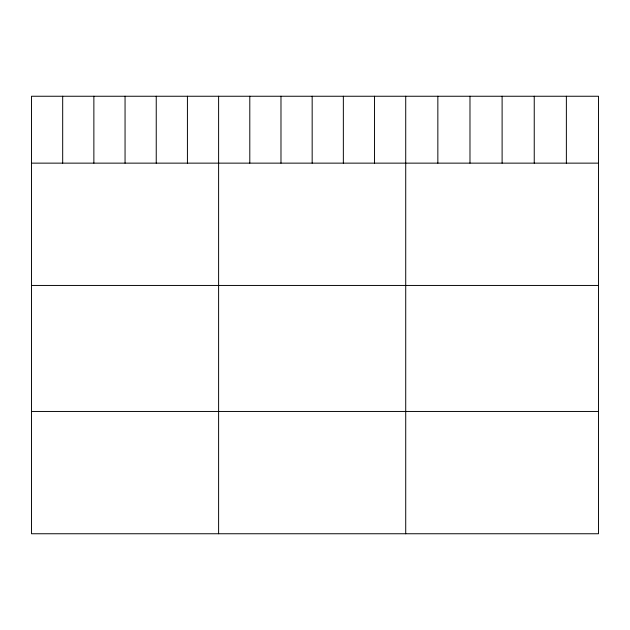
<?xml version="1.0" encoding="UTF-8"?>
<svg xmlns="http://www.w3.org/2000/svg" width="630" height="630" viewBox="0 0 630 630"><rect width="100%" height="100%" fill="white"/><g stroke="black" fill="none" stroke-linecap="round" stroke-linejoin="round"><path stroke-width="0.94" d="M598.5 163.138L598.5 533.752L31.5 533.752L31.5 96.248L598.5 96.248L598.5 163.138L31.5 163.138M31.5 285.445L598.5 285.445M31.5 411.453L598.5 411.453M566.37 96.248L566.37 163.138M534.24 96.248L534.24 163.138M502.11 96.248L502.11 163.138M469.98 96.248L469.98 163.138M437.85 96.248L437.85 163.138M405.72 96.248L405.72 533.752M374.535 96.248L374.535 163.138M343.35 96.248L343.35 163.138M312.165 96.248L312.165 163.138M280.98 96.248L280.98 163.138M249.795 96.248L249.795 163.138M218.61 96.248L218.61 533.752M187.425 96.248L187.425 163.138M156.24 96.248L156.24 163.138M125.055 96.248L125.055 163.138M93.87 96.248L93.87 163.138M62.685 96.248L62.685 163.138"/></g></svg>
